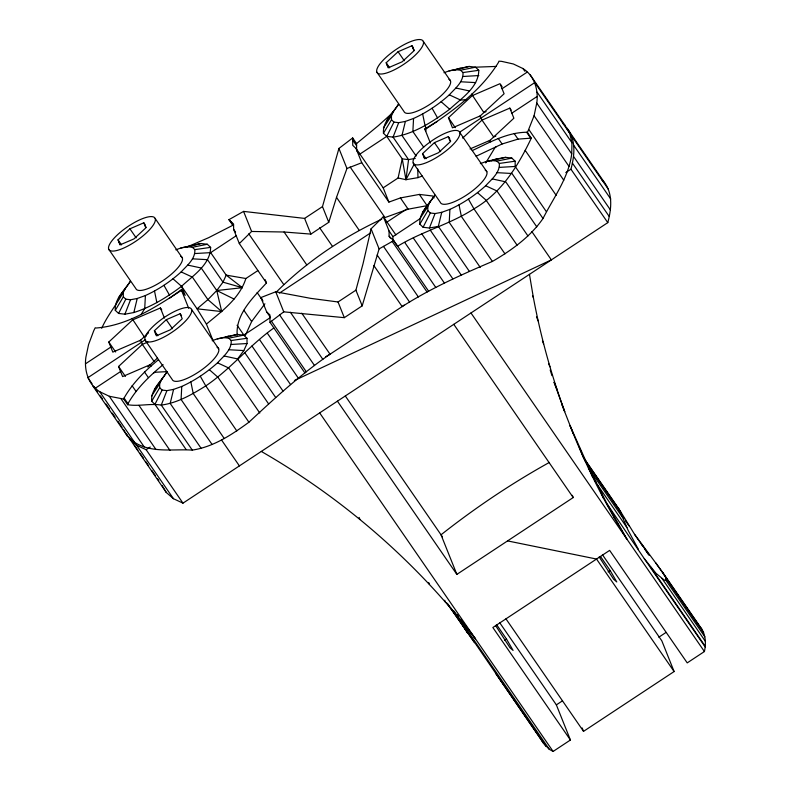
<?xml version="1.0" encoding="UTF-8"?>
<svg xmlns="http://www.w3.org/2000/svg" width="791" height="791" viewBox="0 0 791 791"><rect width="100%" height="100%" fill="white"/><g stroke="black" fill="none" stroke-linecap="round" stroke-linejoin="round"><path stroke-width="1.19" d="M446.589 602.712L476.281 644.843L543.536 743.313L549.31 749.324L553.107 751.45L570.42 740.01L492.852 627.51L609.643 550.388L687.221 662.888L704.415 651.537C706.096 644.012 705.859 635.677 701.706 628.974L662.67 572.358L634.6 534.38L618.948 508.949L582.502 456.1M392.405 239.347L397.626 246.238C421.929 231.338 450.079 224.407 473.938 208.844C501.484 193.044 518.065 165.942 531.315 138.138L527.439 132.502L534.083 115.753L536.763 103.097C538.631 90.125 534.558 75.768 522.94 68.55L513.379 63.992L501.583 61.352L498.913 61.194L498.587 62.212C481.017 91.044 452.679 111.175 424.994 129.546L430.373 143.013M530.059 74.651L564.972 125.285L569.708 133.204L571.962 142.756L571.725 153.85C568.62 177.896 553.581 197.493 543.012 218.494C530.257 236.934 511.55 250.272 492.407 261.435C461.499 274.665 430.601 288.399 402.154 306.592L330.045 354.21C300.827 374.192 274.754 398.199 248.928 422.216C231.941 434.595 213.501 446.945 192.292 450.099C173.071 448.853 152.129 453.322 134.668 442.456L99.706 391.703C88.098 384.485 84.034 370.129 85.893 357.156L88.582 344.51L93.773 330.648L95.227 327.771L96.057 328.018C127.806 325.665 155.431 307.076 181.515 290.317L181.287 289.763L169.175 298.464M565.802 172.586L570.934 169.205C574.612 155.639 576.303 139.809 566.92 128.102L603.76 181.535C613.154 193.251 611.463 209.081 607.785 222.637L182.978 503.155L173.456 498.706L166.298 492.496L126.501 434.111M175.829 249.818L180.941 247.959L187.625 246.723L192.361 247.286L194.833 249.62C195.525 258.993 186.824 265.618 181.159 271.916C170.5 281.517 158.487 289.615 145.406 295.527L144.723 308.589L141.095 314.581M212.186 340.713L217.298 338.864L223.982 337.619L228.718 338.182L231.19 340.516C231.882 349.889 223.181 356.514 217.515 362.822C206.856 372.413 194.843 380.52 181.762 386.433L181.08 399.485L212.107 444.493M443.978 72.742L449.09 70.893L455.774 69.648L460.52 70.211L462.992 72.545C463.684 81.918 454.983 88.543 449.308 94.841C438.659 104.442 426.636 112.549 413.555 118.452L412.872 131.514L423.669 147.166M480.335 163.638L485.447 161.789L492.131 160.543L496.877 161.107L499.348 163.44C500.041 172.824 491.34 179.448 485.664 185.747C475.015 195.347 462.992 203.445 449.911 209.358L449.239 222.409L480.266 267.417M434.071 197.888L432.786 196.01L419.349 194.418L400.404 197.928L388.905 202.101L383.2 187.823L398.091 177.985L405.941 179.686L408.571 159.624L393.058 137.12L386.74 136.368L383.447 133.264C382.528 121.685 392.82 113.35 398.526 104.283L386.601 120.964M398.091 177.985L402.253 158.872L386.74 136.368L393.958 122.101L398.694 122.664L405.378 121.418L413.555 118.452M395.876 234.887L383.348 216.714L371.068 228.817L363.039 263.719L355.91 290.168L362.189 305.86L344.312 317.666L283.751 311.842L269.998 322.332L304.901 372.957M118.442 298.039L130.377 281.349C124.662 290.426 114.379 298.761 115.288 310.329L118.591 313.444L124.909 314.195L133.827 312.544L137.229 298.494L145.406 295.527M181.762 386.433L173.585 389.39L170.184 403.44L201.211 448.438M405.378 121.418L401.976 135.469L416.145 156.005M469.36 271.362L438.333 226.364L441.744 212.314L449.911 209.358M356.632 150.962L356.563 143.576L352.677 137.95L338.924 148.441L322.481 206.599L328.759 222.291L310.883 234.096L284.068 232L251.607 231.466L239.327 243.569L266.478 282.951C253.16 297.456 235.54 314.057 237.171 335.295M362.189 305.86L379.097 248.888L371.068 228.817M328.759 222.291L336.511 197.374L346.952 168.503L338.924 148.441M273.874 327.958C249.481 345.36 230.586 369.15 205.779 385.909C192.055 394.432 177.56 402.965 161.265 405.091C150.112 403.212 138.84 406.604 127.638 404.705L123.752 399.069L124.078 398.051C132.621 382.992 145.079 370.781 158.309 359.826M127.638 404.705L127.954 403.687C136.665 388.223 149.608 375.923 163.104 364.681M213.155 340.931L206.431 324.102C221.747 311.347 239.653 298.355 245.872 278.511L257.787 270.641M124.909 314.195L130.545 299.74L137.229 298.494M173.585 389.39L166.901 390.635L161.265 405.091L192.292 450.099M398.694 122.664L393.058 137.12C414.276 133.976 432.717 121.616 449.693 109.237C461.054 98.519 478.614 87.574 478.782 70.3L475.49 67.186L469.172 66.434L449.09 70.893M422.958 211.859L434.882 195.179C429.177 204.246 418.884 212.591 419.803 224.16L423.096 227.264L429.414 228.026L435.05 213.56L441.744 212.314M101.683 328.314C108.13 313.859 118.986 301.865 125.7 287.617M180.941 247.959L201.013 243.509L207.331 244.261L210.633 247.375C210.465 264.649 192.905 275.584 181.544 286.312C167 297.258 151.279 307.027 133.827 312.544M185.974 449.347L154.947 404.339L151.645 401.235C150.735 389.666 161.018 381.321 166.733 372.254L161.671 379.66M151.595 395.975L159.653 383.793L162.056 378.513M245.329 335.424L251.647 321.532L264.896 303.784M224.15 355.999L237.597 358.916L243.836 350.571L247.039 343.531L246.99 338.271L243.697 335.166L237.369 334.415L217.298 338.864M383.398 128.004L391.446 115.822L393.849 110.542M392.979 240.82L392.939 236.608L419.754 218.899L427.802 206.718L430.205 201.438M118.591 313.444L125.799 299.166L130.545 299.74M154.947 404.339L162.155 390.072L166.901 390.635M423.096 227.264L430.314 212.997L435.05 213.56M422.285 176.027L417.964 177.639L405.941 179.686L414.029 164.479M115.288 310.329L123.327 296.843L123.297 292.897M151.645 401.235L159.683 387.738L159.653 383.793M383.447 133.264L391.486 119.767L391.446 115.822M419.803 224.16L427.842 210.663L427.802 206.718M485.714 162.946L494.78 147.966L496.273 146.721L502.097 143.992L518.016 139.117L531.315 138.138M154.799 388.935L161.038 380.59M276.01 292.373C306.384 261.831 342.79 237.359 381.776 219.166M143.824 222.805L145.841 227.857L133.956 238.902L120.044 244.894L118.017 239.851L129.912 228.807L143.824 222.805L145.208 224.822M411.982 45.74L414 50.782L402.105 61.827L388.193 67.828L386.176 62.776L398.071 51.731L411.982 45.74L413.367 47.747M153.988 361.289L142.35 344.392L140.65 340.15L112.826 352.133L108.782 342.038L132.572 319.95L160.395 307.956L161.76 309.943M139.809 340.931L148.579 332.784M180.18 313.711L182.207 318.763L170.312 329.807L156.4 335.799L154.383 330.747L166.268 319.702L180.18 313.711L181.564 315.718M151.061 366.174L150.428 364.592L122.605 376.585L118.561 366.48L142.35 344.392L147.907 341.999M147.828 367.014L157.468 358.046M495.878 136.032L493.653 136.991L482.006 120.103L480.305 115.852L452.482 127.845L448.448 117.74L472.227 95.652L500.05 83.668L504.094 93.763L479.405 116.692M448.339 136.635L450.356 141.688L438.461 152.732L424.549 158.724L422.532 153.672L434.427 142.627L448.339 136.635L449.723 138.643M462.626 138.099L482.006 120.103L509.829 108.11L511.204 110.097M489.154 141.164L513.873 118.215L509.829 108.11M392.83 112.609L378.474 125.522L356.563 143.576M404.102 305.128L402.154 306.592L373.856 265.558M355.91 290.168L338.034 301.974L310.606 298.345L275.733 291.78L260.921 297.554L266.626 311.832L269.86 316.519M194.873 253.555L210.683 252.626L236.469 235.599M386.74 136.368L359.925 154.077L358.274 152.525M186.933 247.039L208.626 237.686L232.811 225.287L228.935 219.671L243.579 211.395L304.604 218.405L322.481 206.599M85.725 363.652L110.809 347.091M502.067 88.721L527.152 72.159M145.593 339.576L87.87 377.693L92.063 383.773M459.68 132.176L534.795 82.571L569.708 133.204M95.503 388.094L120.578 371.533M511.846 113.162L536.931 96.601M279.352 293.154L370.712 232.821M386.107 222.657L406.633 209.101M270.512 317.458L243.697 335.166L228.718 338.182M129.457 439.054L136.616 445.264L146.137 449.713L150.241 447.004M337.421 401.166L456.862 574.385L573.218 497.549L572.308 495.295M504.539 640.295L506.487 639.009L496.788 624.949M608.111 571.903L610.177 570.538L600.478 556.478M570.42 740.01L556.36 704.87L562.51 700.806M658.814 637.21L665.982 632.474M505.963 618.859L583.531 731.359L674.11 671.549L661.83 640.839L602.426 554.699M424.994 129.546L424.767 128.982L437.324 121.389M379.097 248.888L393.75 240.612L428.653 291.236M325.773 356.672L330.045 354.21L301.747 313.177M549.33 462.438C511.342 483.558 475.144 507.871 441.022 534.795L456.862 574.385M153.454 373.095L155.125 372.254L167.425 371.622M346.952 168.503L361.754 162.728L388.905 202.101M476.133 156.232L496.273 146.721M472.237 150.587C489.53 142.479 506.962 132.493 526.608 132.245L527.439 132.502M294.4 380.52L551.357 259.893L531.898 231.664M486.099 111.59L483.874 112.549L471.594 94.07M470.052 148.935L490.084 140.304L490.717 141.886M146.414 335.898L144.219 336.837L131.939 318.368M454.805 70.073L460.253 68.095M491.162 160.969L496.61 158.991L505.528 157.34L511.846 158.091L515.139 161.196L515.188 166.456L546.215 211.454M419.349 194.418L427.11 205.66L408.166 209.18L384.999 217.574L350.097 166.95M225.356 337.193L228.461 336.066M485.447 161.789L496.61 158.991M455.774 69.648L469.172 66.434M492.131 160.543L505.528 157.34M187.625 246.723L201.013 243.509M223.982 337.619L237.369 334.415M460.52 70.211L475.49 67.186L496.016 66.434M496.877 161.107L511.846 158.091M192.361 247.286L207.331 244.261M415.265 158.378L408.571 159.624L402.253 158.872L405.941 179.686M429.414 228.026L438.333 226.364M462.992 72.545L478.782 70.3M499.348 163.44L515.139 161.196M194.833 249.62L210.633 247.375M231.19 340.516L246.99 338.271M210.683 252.626L226.196 275.13L242.382 287.697L216.754 290.524L207.904 299.611L197.058 308.816L206.431 324.102M463.022 76.49L478.832 75.55M499.388 167.385L515.188 166.456M231.229 344.461L247.039 343.531M466.7 99.715L460.55 100.032L449.308 94.841M662.67 572.358C663.53 574.325 668.988 580.673 664.4 580.228L656.055 573.366L644.279 558.634L607.251 504.174L589.325 468.826L570.044 425.647C585.577 465.019 604.621 503.007 626.848 539.037L607.251 504.174M460.619 81.77L475.628 82.6M496.985 172.665L511.985 173.496L543.012 218.494M192.47 258.845L207.479 259.675L222.993 282.169L242.382 287.697M228.826 349.741L243.836 350.571M99.706 391.703L109.287 396.271L123.752 399.069M187.793 265.104L201.24 268.02L216.754 290.524L221.717 311.575L197.058 308.816L181.544 286.312L173.021 278.827M245.872 278.511L226.196 275.13L222.993 282.169L216.754 290.524L234.077 299.057M507.565 540.906L596.533 559.049L674.11 671.549M455.942 88.028L469.389 90.945M492.299 178.934L505.756 181.851L536.782 226.849M485.664 185.747L496.906 190.938L527.933 235.936M181.159 271.916L192.391 277.107L207.904 299.611L221.717 311.575M217.515 362.822L228.747 368.013L259.784 413.011M261.307 451.434C344.095 499.091 417.529 563.004 475.529 638.95L463.704 623.219M618.948 508.949L628.024 530.148L638.367 549.3M563.202 123.762L564.972 125.285M601.981 180.012L603.76 181.535M92.596 385.603L127.509 436.246L134.668 442.456M441.17 101.752L449.693 109.237M477.527 192.648L486.05 200.143L517.077 245.141M209.378 369.723L217.901 377.218L248.928 422.216M391.486 119.767L393.958 122.101M427.842 210.663L430.314 212.997M383.2 187.823L356.049 148.451L352.746 145.346L352.677 137.95M383.348 216.714L389.053 230.982L389.103 236.242L393.75 240.612M228.935 219.671L233.572 224.041L233.622 229.301L239.327 243.569M266.626 311.832L269.929 314.937L269.998 322.332M123.327 296.843L125.799 299.166M159.683 387.738L162.155 390.072M699.778 626.541L701.706 628.974M457.069 614.538L458.543 616.416M460.748 619.284L462.231 621.251M571.646 136.012L608.487 189.454M522.9 68.431L524.848 71.259M537.049 92.112L571.962 142.756M573.9 145.564L610.751 199.006M536.763 103.097L571.725 153.85M573.613 156.549L610.464 209.981M572.298 162.936L609.149 216.368M534.083 115.753L568.996 166.387M570.934 169.205L607.785 222.637M500.733 84.657L502.107 86.644M528.892 129.625L563.795 180.259M525.155 150.32L556.182 195.328M423.323 41.429A27.903 8.296 -34.6 0 1 391.199 71.279A27.903 8.296 -34.6 0 1 385.741 57.634A27.903 8.296 -34.6 0 1 423.323 41.429L450.475 80.811M412.991 48.261L414.385 50.278M459.68 132.334A27.903 8.296 -34.6 0 1 427.555 162.175A27.903 8.296 -34.6 0 1 422.097 148.53A27.903 8.296 -34.6 0 1 459.68 132.334L486.831 171.706M448.448 117.74L455.3 127.677M398.071 51.731L404.31 60.778M449.347 139.157L450.741 141.184M386.176 62.776L389.637 67.799M387.185 65.297L388.579 67.314M434.427 142.627L440.666 151.674M424.767 128.982L426.062 130.861M504.965 253.842L473.938 208.844L468.44 199.174M376.842 72.129L403.993 111.501A27.903 8.296 -34.6 0 0 433.389 101.96A27.903 8.296 -34.6 0 0 448.873 79.288M422.532 153.672L426.003 158.704M423.541 156.203L424.935 158.22M492.407 261.435L461.38 216.437L459.017 204.869M413.209 163.025L440.35 202.397A27.903 8.296 -34.6 0 0 469.755 192.866A27.903 8.296 -34.6 0 0 485.229 170.194M430.146 229.963L461.173 274.961M584.213 459.057L620.678 511.935M655.818 562.895L699.135 625.73M585.103 460.797L619.442 510.6M665.982 578.102L703.604 632.662M621.311 514.733L624.109 518.797M625.503 520.824L629.003 525.896M641.046 543.368L649.381 555.46M634.6 534.38L643.004 546.561M644.398 548.598L648.6 554.689M588.435 467.995L622.082 516.78M665.804 580.189L704.83 636.795M400.404 197.928L408.166 209.18M594.377 479.83L596.473 482.876M597.264 484.537L626.927 527.567M662.067 578.528L705.394 641.363M421.801 233.849L452.838 278.847M650.41 566.771L705.275 646.336M644.279 558.634L705.177 646.939M352.697 140.086L356.583 145.712M470.981 312.979L704.415 651.537M413.327 238.002L444.354 283M404.735 242.422L435.772 287.42M453.777 324.33L573.218 497.549M389.053 230.982L392.939 236.608M389.103 236.242L390.398 238.121M392.188 241.453L427.091 292.077M383.457 246.347L418.36 296.971M377.139 255.018L409.59 302.083M336.511 197.374L359.193 230.28M319.663 227.788L332.507 246.426M284.068 232L306.76 264.906M248.789 233.849L283.702 284.473M230.27 220.926L233.503 225.623M233.622 229.301L235.56 232.109M290.406 312.287L322.857 359.351M345.331 396.004L442.426 536.822M499.754 622.774L556.36 704.87M279.609 314.917L314.521 365.541M260.921 297.554L262.315 299.571M257.144 292.532L262.958 300.976M271.432 321.195L306.335 371.819M267.309 333.169L298.336 378.167M319.663 412.892L553.107 751.45M453.994 611.077L549.31 749.324M450.86 607.963L455.062 614.053M457.158 617.089L460.649 622.161M500.139 679.429L504.282 685.451M507.051 689.455L511.204 695.477M512.588 697.484L514.664 700.49M518.125 705.513L521.576 710.526M523.652 713.531L527.113 718.554M529.189 721.56L532.65 726.573M534.716 729.589L537.485 733.593M540.253 737.607L543.536 743.313M447.528 603.592L474.481 642.678M495.937 673.794L546.097 746.546M243.885 310.28L251.647 321.532M259.517 339.566L290.544 384.574M251.953 346.013L282.98 391.011M237.082 325.239L244.192 335.552M155.174 218.504A27.903 8.296 -34.6 0 1 123.04 248.344A27.903 8.296 -34.6 0 1 117.582 234.7A27.903 8.296 -34.6 0 1 155.174 218.504L182.326 257.886M244.637 352.47L275.673 397.468M237.597 358.916L268.624 403.924M144.832 225.336L146.226 227.353M181.287 289.763L185.183 295.409L181.544 286.312M191.531 309.41A27.903 8.296 -34.6 0 1 159.396 339.25A27.903 8.296 -34.6 0 1 153.938 325.605A27.903 8.296 -34.6 0 1 191.531 309.41L218.682 348.782M129.912 228.807L136.151 237.854M118.017 239.851L121.488 244.874M119.036 242.372L120.42 244.389M166.268 319.702L172.507 328.749M236.806 430.917L205.779 385.909L200.291 376.249M108.693 249.205L135.844 288.577A27.903 8.296 -34.6 0 0 165.24 279.035A27.903 8.296 -34.6 0 0 180.714 256.363M154.383 330.747L157.844 335.77M155.392 333.268L156.786 335.295M224.249 438.511L193.222 393.513L190.868 381.944M221.47 439.895L239.396 465.899M145.05 340.1L172.201 379.472A27.903 8.296 -34.6 0 0 201.596 369.931A27.903 8.296 -34.6 0 0 217.07 347.269M144.466 371.958L148.352 377.594M108.782 342.038L115.634 351.975M132.117 385.741L136.003 391.377M118.561 366.48L125.413 376.417M138.939 405.368L169.966 450.366M124.078 398.051L127.954 403.687M121.082 398.911L155.995 449.545M109.287 396.271L144.199 446.905M146.137 449.713L182.978 503.155M136.616 445.264L173.456 498.706M94.159 386.809L97.649 391.871M100.437 395.925L102.533 398.961M106.024 404.023L109.514 409.085M112.312 413.139L115.1 417.183M117.899 421.237L122.081 427.318M128.893 437.186L130.98 440.211M134.45 445.254L137.931 450.297M140.017 453.322L143.497 458.365M145.574 461.39L148.362 465.424M151.832 470.457L155.313 475.5M157.399 478.525L158.783 480.542M526.608 132.245L530.484 137.881M514.13 133.481L518.016 139.117M498.221 138.366L502.097 143.992M461.974 624.178L467.59 633.166M162.155 485.565L166.298 492.496M123.376 429.315L127.509 436.246M610.177 570.538L616.772 581.949L613.668 579.289L599.183 556.933M506.487 639.009L513.082 650.41L509.987 647.76L495.492 625.394M432.084 108.278L437.581 117.938M163.935 285.343L169.422 295.013M532.6 295.705L533.401 297.723C540.708 336.482 551.189 374.627 564.734 411.676L554.096 382.379M536.516 316.884L538.137 320.928M613.895 516.661L614.716 518.708M542.428 340.921L543.635 343.947M600.952 492.16L603.286 497.984M548.697 363.731L549.903 366.757M589.325 468.826L592.558 476.904M554.115 382.271L556.943 389.34M579.319 447.39L582.552 455.478M426.379 128.943L425.024 125.532L422.661 113.973M356.049 148.451L361.754 162.728M582.166 727.947L583.531 731.359M304.604 218.405L310.883 234.096M338.034 301.974L344.312 317.666M444.71 600.27L445.481 602.198M428.722 582.542L429.523 584.559M243.579 211.395L251.607 231.466M275.733 291.78L283.751 311.842M265.163 279.648L266.478 282.951M359.124 517.433L359.925 519.45M181.515 290.317L188.693 308.282M160.395 307.956L164.429 318.061M561.501 403.588L573.267 433.725M550.19 369.97L551.95 375.616M154.512 291.048L156.865 302.607M529.456 274.358L533.401 297.723M417.757 169.027L417.964 177.639"/></g></svg>
